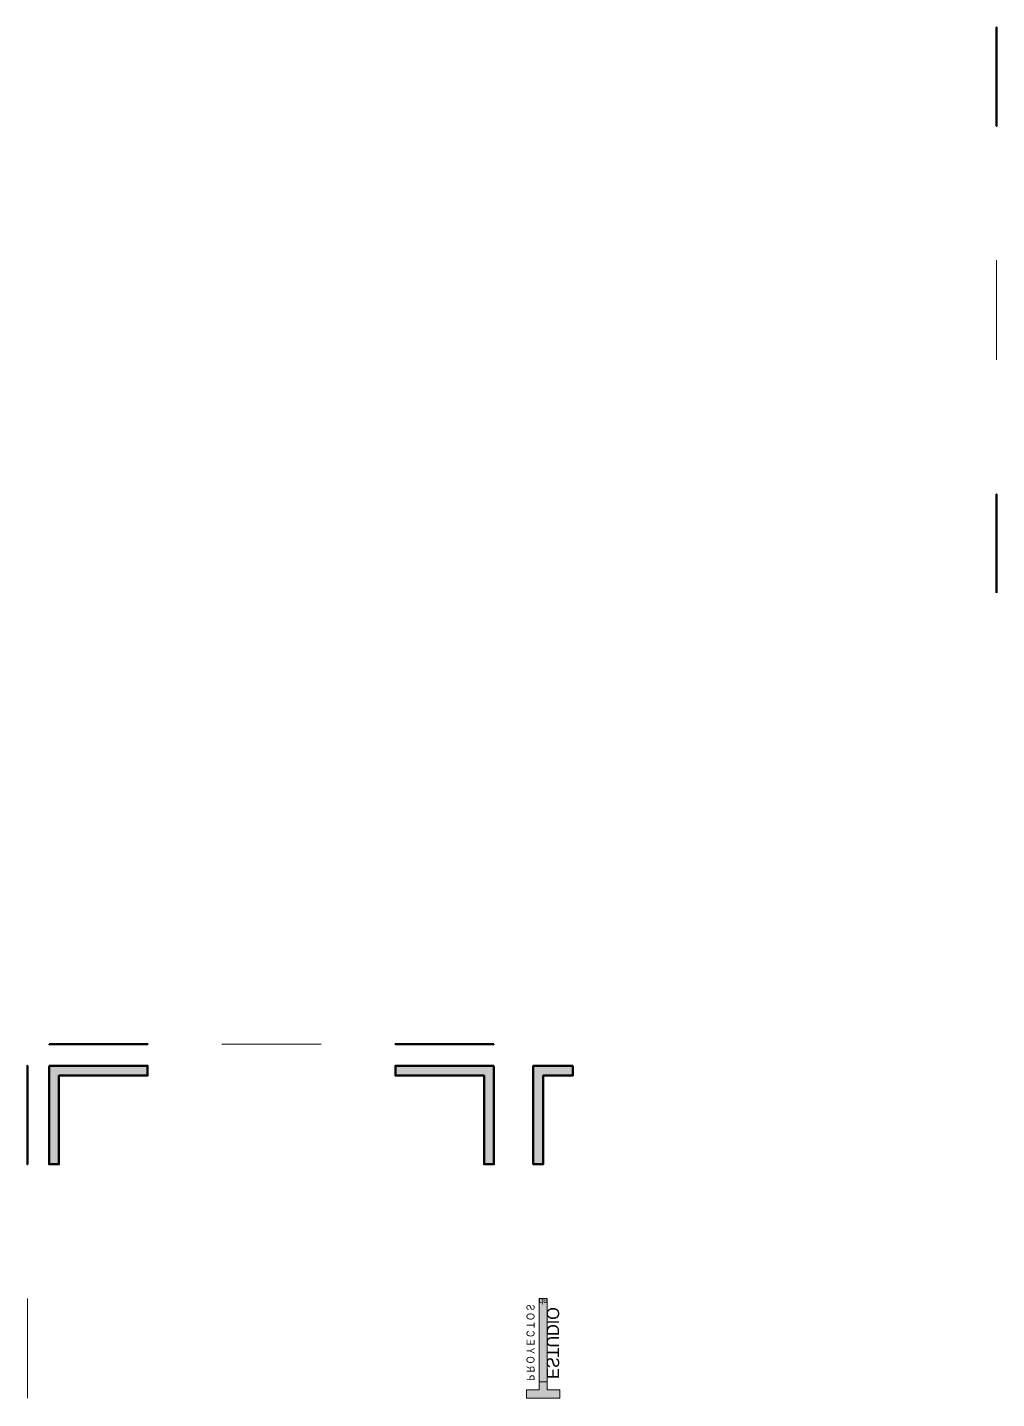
# Model space of a CAD drawing. Header units: metres. Extents: x -0.31 to 4.53, y -0.06 to 3.96.
# Drawn here: x 2.83 to 3.322, y 2.32 to 3.016 of the extents above; entities that cross this region are included whole.
import ezdxf
from ezdxf.enums import TextEntityAlignment as Align

# ---------------------------------------------------------------- set-up
doc = ezdxf.new("R2010")
doc.units = ezdxf.units.M
doc.layers.get('0').update_dxf_attribs({"color": 255, "plot": 0})
doc.layers.add('G-Title_layouts', color=7, linetype='Continuous', lineweight=50, true_color=0x323232)
doc.styles.add('CTDi Corporate', font='Skia.ttf')

msp = doc.modelspace()

# ---------------------------------------------------------------- hatches: boundary and pattern name
at = {"true_color": 0x000000, "extrusion": (-1, 0, 6.12323e-17)}
h = msp.add_hatch(color=18, dxfattribs=at)
h.dxf.hatch_style = 1
h.paths.add_polyline_path([(-3.01084, -0.016), (-2.96584, -0.016), (-2.96584, -0.011), (-3.01584, -0.011), (-3.01584, -0.031), (-3.01084, -0.031)])
h = msp.add_hatch(color=18, dxfattribs=at)
h.dxf.hatch_style = 1
h.paths.add_polyline_path([(-2.73384, -0.016), (-2.77884, -0.016), (-2.77884, -0.021), (-2.72884, -0.021), (-2.72884, -0.001), (-2.73384, -0.001)])
at = {"true_color": 0x000000, "extrusion": (2.24964e-32, 1, 1.83697e-16)}
h = msp.add_hatch(color=18, dxfattribs=at)
h.dxf.hatch_style = 1
h.paths.add_polyline_path([(-2.84606, -0.016), (-2.84606, -0.031), (-2.84106, -0.031), (-2.84106, -0.011), (-2.89106, -0.011), (-2.89106, -0.016)])
h = msp.add_hatch(color=18, dxfattribs=at)
h.dxf.hatch_style = 1
h.paths.add_polyline_path([(-3.06196, -0.016), (-3.06196, -0.001), (-3.06696, -0.001), (-3.06696, -0.021), (-3.01696, -0.021), (-3.01696, -0.016)])
at = {"true_color": 0x000000, "extrusion": (-1, 0, 6.12323e-17)}
h = msp.add_hatch(color=18, dxfattribs=at)
h.dxf.hatch_style = 1
h.paths.add_polyline_path([(-2.48372, -0.016), (-2.43872, -0.016), (-2.43872, -0.011), (-2.48872, -0.011), (-2.48872, -0.031), (-2.48372, -0.031)])
at = {"true_color": 0x000000}
h = msp.add_hatch(color=18, dxfattribs=at)
h.dxf.hatch_style = 1
h.paths.add_polyline_path([(2.84606, 2.48372), (2.89106, 2.48372), (2.89106, 2.48872), (2.84106, 2.48872), (2.84106, 2.43872), (2.84606, 2.43872)])
at = {"true_color": 0x000000, "extrusion": (-1.22465e-16, 0, -1)}
h = msp.add_hatch(color=18, dxfattribs=at)
h.dxf.hatch_style = 1
h.paths.add_polyline_path([(-3.01696, 2.48372), (-3.01696, 2.48872), (-3.06696, 2.48872), (-3.06696, 2.43872), (-3.06196, 2.43872), (-3.06196, 2.48372)])
h = msp.add_hatch(color=18, dxfattribs=at)
h.dxf.hatch_style = 1
h.paths.add_polyline_path([(-3.09196, 2.48372), (-3.09196, 2.43872), (-3.08696, 2.43872), (-3.08696, 2.48872), (-3.10696, 2.48872), (-3.10696, 2.48372)])
at = {"layer": 'G-Title_layouts', "linetype": 'Continuous', "true_color": 0xfa7d00, "extrusion": (-1, 0, 6.12323e-17)}
h = msp.add_hatch(color=30, dxfattribs=at)
h.dxf.hatch_style = 1
h.paths.add_polyline_path([(-2.89341, -0.01389), (-2.89341, -0.00757), (-2.89762, -0.00757), (-2.89762, -0.02443), (-2.89341, -0.02443), (-2.89341, -0.01811), (-2.8892, -0.01811), (-2.8892, -0.01389)])
at = {"layer": 'G-Title_layouts', "linetype": 'Continuous', "lineweight": 15, "true_color": 0x000000, "extrusion": (-1, 0, 6.12323e-17)}
h = msp.add_hatch(color=18, dxfattribs=at)
h.dxf.hatch_style = 1
h.paths.add_polyline_path([(-2.84706, -0.01389), (-2.8892, -0.01389), (-2.8892, -0.01811), (-2.84706, -0.01811)])
at = {"layer": 'G-Title_layouts', "linetype": 'Continuous', "true_color": 0xfa7d00, "extrusion": (2.24964e-32, 1, 1.83697e-16)}
h = msp.add_hatch(color=30, dxfattribs=at)
h.dxf.hatch_style = 1
h.paths.add_polyline_path([(-2.93294, -0.01811), (-2.93294, -0.02443), (-2.92873, -0.02443), (-2.92873, -0.00757), (-2.93294, -0.00757), (-2.93294, -0.01389), (-2.93715, -0.01389), (-2.93715, -0.01811)])
at = {"layer": 'G-Title_layouts', "linetype": 'Continuous', "lineweight": 15, "true_color": 0x000000, "extrusion": (2.24964e-32, 1, 1.83697e-16)}
h = msp.add_hatch(color=18, dxfattribs=at)
h.dxf.hatch_style = 1
h.paths.add_polyline_path([(-2.97929, -0.01811), (-2.93715, -0.01811), (-2.93715, -0.01389), (-2.97929, -0.01389)])
at = {"layer": 'G-Title_layouts', "linetype": 'Continuous', "true_color": 0xfa7d00, "extrusion": (-1, 0, 6.12323e-17)}
h = msp.add_hatch(color=30, dxfattribs=at)
h.dxf.hatch_style = 1
h.paths.add_polyline_path([(-2.36629, -0.01389), (-2.36629, -0.00757), (-2.37051, -0.00757), (-2.37051, -0.02443), (-2.36629, -0.02443), (-2.36629, -0.01811), (-2.36208, -0.01811), (-2.36208, -0.01389)])
at = {"layer": 'G-Title_layouts', "linetype": 'Continuous', "lineweight": 15, "true_color": 0x000000, "extrusion": (-1.22465e-16, 0, -1)}
h = msp.add_hatch(color=18, dxfattribs=at)
h.dxf.hatch_style = 1
h.paths.add_polyline_path([(-3.09407, 2.37051), (-3.09407, 2.32837), (-3.08985, 2.32837), (-3.08985, 2.37051)])
at = {"layer": 'G-Title_layouts', "linetype": 'Continuous', "lineweight": 15, "true_color": 0x000000, "extrusion": (-1, 0, 6.12323e-17)}
h = msp.add_hatch(color=18, dxfattribs=at)
h.dxf.hatch_style = 1
h.paths.add_polyline_path([(-2.31994, -0.01389), (-2.36208, -0.01389), (-2.36208, -0.01811), (-2.31994, -0.01811)])
at = {"layer": 'G-Title_layouts', "linetype": 'Continuous', "true_color": 0xfa7d00, "extrusion": (-1.22465e-16, 0, -1)}
h = msp.add_hatch(color=30, dxfattribs=at)
h.dxf.hatch_style = 1
h.paths.add_polyline_path([(-3.09407, 2.32415), (-3.10039, 2.32415), (-3.10039, 2.31994), (-3.08353, 2.31994), (-3.08353, 2.32415), (-3.08985, 2.32415), (-3.08985, 2.32837), (-3.09407, 2.32837)])

# ---------------------------------------------------------------- linework, layer by layer
at = {"layer": 'G-Title_layouts', "color": 18, "true_color": 0x000000, "extrusion": (-1, 0, 6.12323e-17)}
for points, elevation in [([(-3.01584, -0.031), (-3.01584, -0.011), (-2.96584, -0.011), (-2.96584, -0.016), (-3.01084, -0.016), (-3.01084, -0.031)], -3.3222), ([(-2.72884, -0.001), (-2.72884, -0.021), (-2.77884, -0.021), (-2.77884, -0.016), (-2.73384, -0.016), (-2.73384, -0.001)], -3.3222), ([(-2.48872, -0.031), (-2.48872, -0.011), (-2.43872, -0.011), (-2.43872, -0.016), (-2.48372, -0.016), (-2.48372, -0.031)], -2.83006)]:
    msp.add_lwpolyline(points, dxfattribs=dict(at, elevation=elevation))
at = {"layer": 'G-Title_layouts', "linetype": 'Continuous', "lineweight": 15, "extrusion": (-1, 0, 6.12323e-17)}
for points, elevation in [([(-2.8892, -0.01389), (-2.89341, -0.01389), (-2.89341, -0.00757), (-2.89762, -0.00757), (-2.89762, -0.02443), (-2.89341, -0.02443), (-2.89341, -0.01811), (-2.8892, -0.01811)], -3.3222), ([(-2.84706, -0.01389), (-2.8892, -0.01389), (-2.8892, -0.01811), (-2.84706, -0.01811)], -3.3222), ([(-2.36208, -0.01389), (-2.36629, -0.01389), (-2.36629, -0.00757), (-2.37051, -0.00757), (-2.37051, -0.02443), (-2.36629, -0.02443), (-2.36629, -0.01811), (-2.36208, -0.01811)], -2.83006), ([(-2.31994, -0.01389), (-2.36208, -0.01389), (-2.36208, -0.01811), (-2.31994, -0.01811)], -2.83006)]:
    msp.add_lwpolyline(points, close=True, dxfattribs=dict(at, elevation=elevation))
at = {"layer": 'G-Title_layouts', "color": 18, "true_color": 0x000000, "extrusion": (2.24964e-32, 1, 1.83697e-16), "elevation": 2.49972}
for points in [[(-2.84606, -0.031), (-2.84606, -0.016), (-2.89106, -0.016), (-2.89106, -0.011), (-2.84106, -0.011), (-2.84106, -0.031)], [(-3.06196, -0.001), (-3.06196, -0.016), (-3.01696, -0.016), (-3.01696, -0.021), (-3.06696, -0.021), (-3.06696, -0.001)]]:
    msp.add_lwpolyline(points, dxfattribs=at)
at = {"layer": 'G-Title_layouts', "linetype": 'Continuous', "lineweight": 15, "extrusion": (2.24964e-32, 1, 1.83697e-16), "elevation": 2.49972}
for points in [[(-2.93715, -0.01811), (-2.93294, -0.01811), (-2.93294, -0.02443), (-2.92873, -0.02443), (-2.92873, -0.00757), (-2.93294, -0.00757), (-2.93294, -0.01389), (-2.93715, -0.01389)], [(-2.97929, -0.01811), (-2.93715, -0.01811), (-2.93715, -0.01389), (-2.97929, -0.01389)]]:
    msp.add_lwpolyline(points, close=True, dxfattribs=at)
at = {"layer": 'G-Title_layouts', "color": 18, "true_color": 0x000000}
msp.add_lwpolyline([(2.84106, 2.48872), (2.89106, 2.48872), (2.89106, 2.48372), (2.84606, 2.48372), (2.84606, 2.43872), (2.84106, 2.43872)], close=True, dxfattribs=at)
at = {"layer": 'G-Title_layouts', "color": 18, "true_color": 0x000000, "extrusion": (-1.22465e-16, 0, -1), "elevation": 0.032}
for points in [[(-3.06696, 2.48872), (-3.01696, 2.48872), (-3.01696, 2.48372), (-3.06196, 2.48372), (-3.06196, 2.43872), (-3.06696, 2.43872)], [(-3.10696, 2.48872), (-3.08696, 2.48872), (-3.08696, 2.43872), (-3.09196, 2.43872), (-3.09196, 2.48372), (-3.10696, 2.48372)]]:
    msp.add_lwpolyline(points, close=True, dxfattribs=at)
at = {"layer": 'G-Title_layouts', "linetype": 'Continuous', "lineweight": 15, "extrusion": (-1.22465e-16, 0, -1), "elevation": 0.032}
for points in [[(-3.09407, 2.37051), (-3.09407, 2.32837), (-3.08985, 2.32837), (-3.08985, 2.37051)], [(-3.09407, 2.32837), (-3.09407, 2.32415), (-3.10039, 2.32415), (-3.10039, 2.31994), (-3.08353, 2.31994), (-3.08353, 2.32415), (-3.08985, 2.32415), (-3.08985, 2.32837)]]:
    msp.add_lwpolyline(points, close=True, dxfattribs=at)

# ---------------------------------------------------------------- texts
at = {"layer": 'G-Title_layouts', "color": 30, "linetype": 'Continuous', "true_color": 0xfa7d00, "extrusion": (-1, 0, 6.12323e-17), "style": 'CTDi Corporate', "width": 0.8375}
for p in [(-2.86938, -0.02568, -3.3222), (-2.34227, -0.02568, -2.83006)]:
    msp.add_text('P R O Y E C T O S', height=0.0040638, dxfattribs=at).set_placement(p, align=Align.BOTTOM_CENTER)
at = {"layer": 'G-Title_layouts', "color": 18, "linetype": 'Continuous', "true_color": 0x000000, "extrusion": (-1, 0, 6.12323e-17), "style": 'CTDi Corporate', "width": 0.975}
for p in [(-2.8696, -0.01607, -3.3222), (-2.34248, -0.01607, -2.83006)]:
    msp.add_text('ESTUDIO', height=0.00628, dxfattribs=at).set_placement(p, align=Align.BOTTOM_CENTER)
at = {"layer": 'G-Title_layouts', "color": 7, "linetype": 'Continuous', "lineweight": 100, "true_color": 0xfefefe, "transparency": 33554687, "extrusion": (-1, 0, 6.12323e-17), "style": 'CTDi Corporate', "width": 0.975}
for p in [(-2.84605, -0.016, -3.3222), (-2.31893, -0.016, -2.83006)]:
    msp.add_text('de', height=0.003002, rotation=90, dxfattribs=at).set_placement(p, align=Align.BOTTOM_CENTER)
at = {"layer": 'G-Title_layouts', "color": 30, "linetype": 'Continuous', "true_color": 0xfa7d00, "extrusion": (2.24964e-32, 1, 1.83697e-16), "style": 'CTDi Corporate', "width": 0.8375}
msp.add_text('P R O Y E C T O S', height=0.0040638, rotation=180, dxfattribs=at).set_placement((-2.95697, -0.00632, 2.49972), align=Align.BOTTOM_CENTER)
at = {"layer": 'G-Title_layouts', "color": 18, "linetype": 'Continuous', "true_color": 0x000000, "extrusion": (2.24964e-32, 1, 1.83697e-16), "style": 'CTDi Corporate', "width": 0.975}
msp.add_text('ESTUDIO', height=0.00628, rotation=180, dxfattribs=at).set_placement((-2.95675, -0.01593, 2.49972), align=Align.BOTTOM_CENTER)
at = {"layer": 'G-Title_layouts', "color": 7, "linetype": 'Continuous', "lineweight": 100, "true_color": 0xfefefe, "transparency": 33554687, "extrusion": (2.24964e-32, 1, 1.83697e-16), "style": 'CTDi Corporate', "width": 0.975}
msp.add_text('de', height=0.003002, rotation=270, dxfattribs=at).set_placement((-2.9803, -0.016, 2.49972), align=Align.BOTTOM_CENTER)
at = {"layer": 'G-Title_layouts', "color": 30, "linetype": 'Continuous', "true_color": 0xfa7d00, "extrusion": (-1.22465e-16, 0, -1), "style": 'CTDi Corporate', "width": 0.8375}
msp.add_text('P R O Y E C T O S', height=0.0040638, rotation=90, dxfattribs=at).set_placement((-3.08228, 2.34818, 0.032), align=Align.BOTTOM_CENTER)
at = {"layer": 'G-Title_layouts', "color": 7, "linetype": 'Continuous', "lineweight": 100, "true_color": 0xfefefe, "transparency": 33554687, "extrusion": (-1.22465e-16, 0, -1), "style": 'CTDi Corporate', "width": 0.975}
msp.add_text('de', height=0.003002, rotation=180, dxfattribs=at).set_placement((-3.09196, 2.37152, 0.032), align=Align.BOTTOM_CENTER)
at = {"layer": 'G-Title_layouts', "color": 18, "linetype": 'Continuous', "true_color": 0x000000, "extrusion": (-1.22465e-16, 0, -1), "style": 'CTDi Corporate', "width": 0.975}
msp.add_text('ESTUDIO', height=0.00628, rotation=90, dxfattribs=at).set_placement((-3.09189, 2.34797, 0.032), align=Align.BOTTOM_CENTER)

doc.saveas('drawing.dxf')
